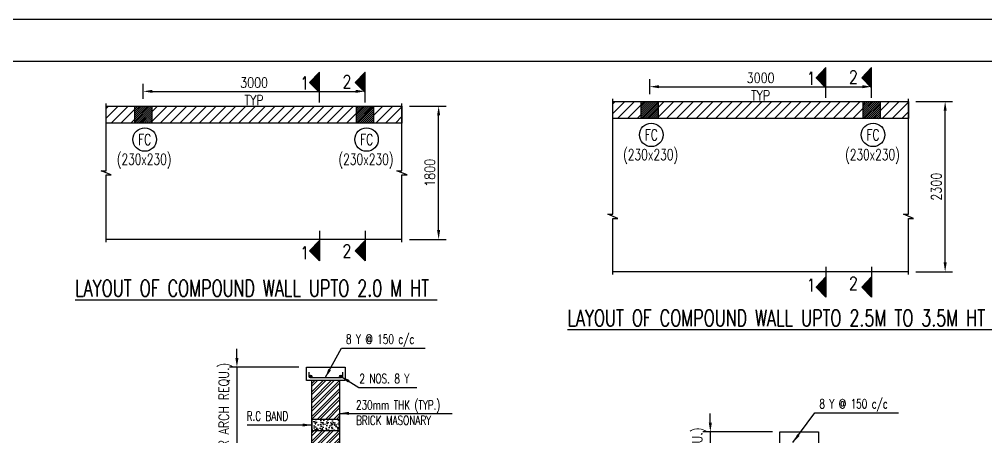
# Model space of a CAD drawing. Extents: x 345615 to 1272425, y -526289 to -156124.
# Drawn here: x 769828 to 795968, y -277557 to -266277 of the extents above; entities that cross this region are included whole.
import ezdxf
from ezdxf.enums import TextEntityAlignment as Align

# ---------------------------------------------------------------- set-up
doc = ezdxf.new("R2010")
doc.units = 0
doc.header["$LTSCALE"] = 500
doc.header["$MEASUREMENT"] = 0
doc.header["$PDMODE"] = 35
doc.header["$PDSIZE"] = -15
doc.layers.get('DEFPOINTS').update_dxf_attribs({"color": 4})
for name, color, linetype in [('S-BRECK LINE', 8, 'Continuous'), ('S-COLUMN', 1, 'Continuous'), ('S-COLUMN CIRCLE', 9, 'Continuous'), ('S-COLUMN HATCH', 8, 'Continuous'), ('S-COLUMN NO', 2, 'Continuous'), ('S-CONCRET LINE', 4, 'Continuous'), ('S-DIM-1', 5, 'Continuous'), ('S-HATCH', 253, 'Continuous'), ('S-PCC', 9, 'Continuous'), ('S-REINFORCEMENT', 6, 'Continuous'), ('S-RETAINING WALL', 6, 'Continuous'), ('S-RETAINING WALL HATCH', 8, 'Continuous'), ('S-SECTION MARK', 1, 'Continuous'), ('S-TEXT-1', 4, 'Continuous'), ('S-TITIL', 6, 'Continuous'), ('s_TITILE', 9, 'Continuous')]:
    doc.layers.add(name, color=color, linetype=linetype)
doc.styles.add('ROMANS', font='simplex.shx', dxfattribs={"width": 0.8, "height": 275, "bigfont": 'bigfont.shx'})
doc.dimstyles.new('dim100', dxfattribs={"dimtxt": 250, "dimasz": 250, "dimexe": 200, "dimexo": 200, "dimgap": 100, "dimtad": 1, "dimdec": 0, "dimzin": 0, "dimdsep": 46, "dimtxsty": 'ROMANS', "dimcen": 0, "dimclrd": 5, "dimclre": 5, "dimclrt": 4, "dimadec": 0, "dimazin": 0, "dimtfac": 1, "dimtdec": 0, "dimtix": 1, "dimtofl": 0, "dimtmove": 2, "dimatfit": 3, "dimfxl": 0, "dimtolj": 1, "dimtzin": 0, "dimlwd": -1, "dimlwe": -1, "dimarcsym": 0})
doc.dimstyles.new('dim33.33', dxfattribs={"dimtxt": 250, "dimasz": 250, "dimexe": 200, "dimexo": 200, "dimgap": 100, "dimtad": 1, "dimdec": 0, "dimlfac": 0.333331, "dimzin": 0, "dimdsep": 46, "dimtxsty": 'ROMANS', "dimcen": 0, "dimclrd": 5, "dimclre": 5, "dimclrt": 4, "dimadec": 0, "dimazin": 0, "dimtfac": 1, "dimtdec": 0, "dimtix": 1, "dimtofl": 0, "dimtmove": 2, "dimatfit": 3, "dimfxl": 0, "dimtolj": 1, "dimtzin": 0, "dimlwd": -1, "dimlwe": -1, "dimarcsym": 0})
doc.dimstyles.new('dim50', dxfattribs={"dimtxt": 250, "dimasz": 250, "dimexe": 200, "dimexo": 200, "dimgap": 100, "dimtad": 1, "dimdec": 0, "dimlfac": 0.5, "dimzin": 0, "dimdsep": 46, "dimtxsty": 'ROMANS', "dimcen": 0, "dimclrd": 5, "dimclre": 5, "dimclrt": 4, "dimadec": 0, "dimazin": 0, "dimtfac": 1, "dimtdec": 0, "dimtix": 1, "dimtofl": 0, "dimtmove": 2, "dimatfit": 3, "dimfxl": 0, "dimtolj": 1, "dimtzin": 0, "dimlwd": -1, "dimlwe": -1, "dimarcsym": 0})
pattern_1 = [(45, (-328597.685, -32610.178), (15.2387667, -15.2387667), [])]

# ---------------------------------------------------------------- blocks, each defined once
blk = doc.blocks.new('*D427')
at = {"layer": 'DEFPOINTS', "color": 0}
for p in [(777593, -275682), (775714, -278742), (777683, -278742)]:
    blk.add_point(p, dxfattribs=at)
at = {"layer": 'S-DIM-1', "color": 5, "lineweight": -3}
for p, q in [((775714, -275432), (775714, -275182)), ((775714, -275682), (775714, -278742)), ((775714, -278992), (775714, -279242))]:
    blk.add_line(p, q, dxfattribs=at)
at = {"layer": 'S-DIM-1', "color": 5}
for p, q in [((777393, -275682), (775514, -275682)), ((777483, -278742), (775514, -278742))]:
    blk.add_line(p, q, dxfattribs=at)
for points in [[(775673, -275432), (775756, -275432), (775714, -275682)], [(775673, -278992), (775756, -278992), (775714, -278742)]]:
    blk.add_solid(points, dxfattribs=at)
at = {"layer": 'S-DIM-1', "color": 4, "insert": (775405, -277212), "char_height": 275, "attachment_point": 5, "rotation": 90, "style": 'ROMANS'}
blk.add_mtext('\\A1;(AS PER ARCH REQU.)', dxfattribs=at)
blk = doc.blocks.new('*D458')
at = {"layer": 'DEFPOINTS', "color": 0}
for p in [(790399, -277430), (788520, -280490), (790336, -280490)]:
    blk.add_point(p, dxfattribs=at)
at = {"layer": 'S-DIM-1', "color": 5, "lineweight": -3}
for p, q in [((788520, -277180), (788520, -276930)), ((788520, -277430), (788520, -280490)), ((788520, -280740), (788520, -280990))]:
    blk.add_line(p, q, dxfattribs=at)
at = {"layer": 'S-DIM-1', "color": 5}
for p, q in [((790199, -277430), (788320, -277430)), ((790136, -280490), (788320, -280490))]:
    blk.add_line(p, q, dxfattribs=at)
for points in [[(788479, -277180), (788562, -277180), (788520, -277430)], [(788479, -280740), (788562, -280740), (788520, -280490)]]:
    blk.add_solid(points, dxfattribs=at)
at = {"layer": 'S-DIM-1', "color": 4, "insert": (788211, -278960), "char_height": 275, "attachment_point": 5, "rotation": 90, "style": 'ROMANS'}
blk.add_mtext('\\A1;(AS PER ARCH REQU.)', dxfattribs=at)
blk = doc.blocks.new('A$C3C2A062F')
at = {"layer": 'S-COLUMN HATCH'}
h = blk.add_hatch(dxfattribs=at)
h.set_pattern_fill('ANSI31', color=256, scale=150, style=0)
h.set_pattern_definition([(45, (-56668.66, -124038.072), (-13.2582521, 13.2582521), [])])
h.paths.add_polyline_path([(115, -115), (-115, -115), (-115, 115), (115, 115)])
at = {"layer": 'S-COLUMN'}
for p, q in [((-115, -115), (-115, 115)), ((-115, 115), (115, 115)), ((115, 115), (115, -115)), ((115, -115), (-115, -115))]:
    blk.add_line(p, q, dxfattribs=at)
blk = doc.blocks.new('*U395')
at = {"layer": 'S-SECTION MARK', "ltscale": 5}
h = blk.add_hatch(dxfattribs=at)
h.set_pattern_fill('ANSI31', color=256, scale=172.406964, angle=-90, style=0)
h.set_pattern_definition(pattern_1)
h.paths.add_polyline_path([(267, 2343), (0, 2615), (0, 2072)])
h = blk.add_hatch(dxfattribs=at)
h.set_pattern_fill('ANSI31', color=256, scale=172.406964, angle=-90, style=0)
h.set_pattern_definition([(45, (-1838.978, -76805.35), (15.2387667, -15.2387667), [])])
h.paths.add_polyline_path([(267, -2208), (0, -2480), (0, -1936)])
at = {"layer": 'S-SECTION MARK'}
for p, q in [((0, 1802), (0, 2615)), ((0, 2615), (267, 2343)), ((0, 2072), (267, 2343)), ((0, -1667), (0, -2480)), ((0, -1936), (267, -2208)), ((0, -2480), (267, -2208))]:
    blk.add_line(p, q, dxfattribs=at)
blk = doc.blocks.new('*D595')
at = {"layer": 'DEFPOINTS', "color": 0, "ltscale": 0.3}
for p in [(779179, -268223), (773179, -268625), (779179, -268625)]:
    blk.add_point(p, dxfattribs=at)
at = {"layer": 'S-DIM-1', "color": 5, "ltscale": 0.3}
for p, q in [((773179, -268425), (773179, -268023)), ((779179, -268425), (779179, -268023)), ((773429, -268223), (778929, -268223))]:
    blk.add_line(p, q, dxfattribs=at)
for points in [[(773429, -268182), (773429, -268265), (773179, -268223)], [(778929, -268182), (778929, -268265), (779179, -268223)]]:
    blk.add_solid(points, dxfattribs=at)
at = {"layer": 'S-DIM-1', "color": 4, "lineweight": 0, "ltscale": 0.3, "char_height": 275, "attachment_point": 5, "style": 'ROMANS'}
for s, insert in [('\\A1;3000', (776179, -267986)), ('\\A1;TYP', (776179, -268461))]:
    blk.add_mtext(s, dxfattribs=dict(at, insert=insert))
blk = doc.blocks.new('*U396')
at = {"layer": 'S-BRECK LINE'}
blk.add_lwpolyline([(-3750, 0), (-113, 0), (-113, -275), (113, 275), (113, 0), (3750, 0)], dxfattribs=at)
blk = doc.blocks.new('*D596')
at = {"layer": 'DEFPOINTS', "color": 0, "ltscale": 0.3}
for p in [(780179, -268625), (781171, -268625), (780179, -272225)]:
    blk.add_point(p, dxfattribs=at)
at = {"layer": 'S-DIM-1', "color": 5, "ltscale": 0.3}
for p, q in [((780379, -268625), (781371, -268625)), ((781171, -271975), (781171, -268875)), ((780379, -272225), (781371, -272225))]:
    blk.add_line(p, q, dxfattribs=at)
for points in [[(781129, -268875), (781212, -268875), (781171, -268625)], [(781129, -271975), (781212, -271975), (781171, -272225)]]:
    blk.add_solid(points, dxfattribs=at)
at = {"layer": 'S-DIM-1', "color": 4, "lineweight": 0, "ltscale": 0.3, "insert": (780933, -270425), "char_height": 275, "attachment_point": 5, "rotation": 90, "style": 'ROMANS'}
blk.add_mtext('\\A1;1800', dxfattribs=at)
blk = doc.blocks.new('*U412')
at = {"layer": 'S-SECTION MARK', "ltscale": 5}
h = blk.add_hatch(dxfattribs=at)
h.set_pattern_fill('ANSI31', color=256, scale=172.406964, angle=-90, style=0)
h.set_pattern_definition(pattern_1)
h.paths.add_polyline_path([(267, 2343), (0, 2615), (0, 2072)])
h = blk.add_hatch(dxfattribs=at)
h.set_pattern_fill('ANSI31', color=256, scale=172.406964, angle=-90, style=0)
h.set_pattern_definition([(45, (-1838.978, -77912.419), (15.2387667, -15.2387667), [])])
h.paths.add_polyline_path([(267, -3315), (0, -3587), (0, -3043)])
at = {"layer": 'S-SECTION MARK'}
for p, q in [((0, 1802), (0, 2615)), ((0, 2615), (267, 2343)), ((0, 2072), (267, 2343)), ((0, -2774), (0, -3587)), ((0, -3043), (267, -3315)), ((0, -3587), (267, -3315))]:
    blk.add_line(p, q, dxfattribs=at)
blk = doc.blocks.new('*D627')
at = {"layer": 'DEFPOINTS', "color": 0, "ltscale": 0.3}
for p in [(792881, -268097), (786881, -268499), (792881, -268499)]:
    blk.add_point(p, dxfattribs=at)
at = {"layer": 'S-DIM-1', "color": 5, "ltscale": 0.3}
for p, q in [((786881, -268299), (786881, -267897)), ((792881, -268299), (792881, -267897)), ((787131, -268097), (792631, -268097))]:
    blk.add_line(p, q, dxfattribs=at)
for points in [[(787131, -268056), (787131, -268139), (786881, -268097)], [(792631, -268056), (792631, -268139), (792881, -268097)]]:
    blk.add_solid(points, dxfattribs=at)
at = {"layer": 'S-DIM-1', "color": 4, "lineweight": 0, "ltscale": 0.3, "char_height": 275, "attachment_point": 5, "style": 'ROMANS'}
for s, insert in [('\\A1;3000', (789881, -267860)), ('\\A1;TYP', (789881, -268335))]:
    blk.add_mtext(s, dxfattribs=dict(at, insert=insert))
blk = doc.blocks.new('*U413')
at = {"layer": 'S-BRECK LINE'}
blk.add_lwpolyline([(-3150, 0), (-113, 0), (-113, -275), (113, 275), (113, 0), (6350, 0)], dxfattribs=at)
blk = doc.blocks.new('*D628')
at = {"layer": 'DEFPOINTS', "color": 0, "ltscale": 0.3}
for p in [(793881, -268499), (794872, -268499), (793881, -273099)]:
    blk.add_point(p, dxfattribs=at)
at = {"layer": 'S-DIM-1', "color": 5, "ltscale": 0.3}
for p, q in [((794081, -268499), (795072, -268499)), ((794872, -272849), (794872, -268749)), ((794081, -273099), (795072, -273099))]:
    blk.add_line(p, q, dxfattribs=at)
for points in [[(794831, -268749), (794914, -268749), (794872, -268499)], [(794831, -272849), (794914, -272849), (794872, -273099)]]:
    blk.add_solid(points, dxfattribs=at)
at = {"layer": 'S-DIM-1', "color": 4, "lineweight": 0, "ltscale": 0.3, "insert": (794635, -270799), "char_height": 275, "attachment_point": 5, "rotation": 90, "style": 'ROMANS'}
blk.add_mtext('\\A1;2300', dxfattribs=at)
blk = doc.blocks.new('zw$155A')
at = {"layer": 's_TITILE', "color": 7}
blk.add_lwpolyline([(0, 0), (88000, 0), (88000, 58000), (0, 58000)], close=True, dxfattribs=at)
at = {"layer": 's_TITILE', "color": 1}
blk.add_lwpolyline([(1300, 800), (78500, 800), (78500, 57200), (1300, 57200)], close=True, dxfattribs=at)

msp = doc.modelspace()

# ---------------------------------------------------------------- hatches: boundary and pattern name
at = {"layer": 'S-HATCH'}
h = msp.add_hatch(dxfattribs=at)
h.set_pattern_fill('ANSI32', color=256, scale=420, style=0)
h.set_pattern_definition([(45, (-109183.1, -183665), (-111.369318, 111.369318), []), (45, (-109108.85, -183665), (-111.369318, 111.369318), [])])
h.paths.add_polyline_path([(778492.674, -276042.188), (777742.674, -276042.188), (777742.674, -277092.188), (778492.674, -277092.188)])
h.paths.add_polyline_path([(778492.674, -277392.188), (777742.674, -277392.188), (777742.674, -278742.188), (778492.674, -278742.188)])
at = {"layer": 'S-PCC', "linetype": 'ByBlock'}
h = msp.add_hatch(dxfattribs=at)
h.set_pattern_fill('AR-CONC,_O', color=256, scale=30)
h.set_pattern_definition([(50, (-17545811.5, 1132747.74), (215.1780548, -18.8256405), [22.5, -247.5]), (355, (-17545811.5, 1132747.74), (-41.6254, 225.65764), [18, -198]), (100.4514445, (-17545793.57, 1132746.17), (173.552654, 206.8319973), [19.1220576, -210.3426336]), (46.1842, (-17545811.5, 1132807.74), (320.1723992, -49.6557842), [33.75, -371.25]), (96.6356355, (-17545784.82, 1132803.6), (280.3985837, 292.23558), [28.6831026, -315.514128]), (351.184164, (-17545811.5, 1132807.74), (280.3985835, 292.23558), [27, -297.0000003]), (21, (-17545781.5, 1132792.74), (179.0721156, -120.7856672), [22.5, -247.5]), (326, (-17545781.5, 1132792.74), (72.9945996, 217.5450135), [18, -198]), (71.4514447, (-17545766.58, 1132782.68), (252.066713, 96.7593458), [19.122057, -210.3426336]), (37.5, (-17545811.505, 1132747.74), (3.6479566, 99.86815615), [0, -195.6, 0, -201, 0, -198.75]), (7.5, (-17545811.5, 1132747.74), (78.92086123, 118.32351356), [0, -114.6, 0, -191.1, 0, -75.75]), (327.5, (-17545878.405, 1132747.74), (160.14673085, -6.76646152), [0, -75, 0, -234, 0, -310.5]), (317.5, (-17545908.4, 1132747.74), (174.9558508, 30.0314947), [0, -97.5, 0, -155.4, 0, -220.5])])
h.paths.add_polyline_path([(778492.674, -277092.188), (777742.674, -277092.188), (777742.674, -277392.188), (778492.674, -277392.188)])
at = {"layer": 'S-RETAINING WALL HATCH'}
h = msp.add_hatch(dxfattribs=at)
h.set_pattern_fill('ANSI31', color=256, scale=1500, style=0)
h.set_pattern_definition([(45, (663992.72, -519001.49), (-132.58252, 132.58252), [])])
h.paths.add_polyline_path([(780179.49, -268625.234), (780179.49, -269085.234), (772179.49, -269085.234), (772179.49, -268625.234)])
h = msp.add_hatch(dxfattribs=at)
h.set_pattern_fill('ANSI31', color=256, scale=1500, style=0)
h.set_pattern_definition([(45, (677694.41, -518875.42), (-132.58252, 132.58252), [])])
h.paths.add_polyline_path([(793881.177, -268499.16), (793881.177, -268959.16), (785881.177, -268959.16), (785881.177, -268499.16)])

# ---------------------------------------------------------------- linework, layer by layer
at = {"color": 4, "ltscale": 0.25}
for p, q in [((780179.49, -272225.234, 11.068), (772179.49, -272225.234, 11.068)), ((793881.177, -273099.16), (785881.177, -273099.16))]:
    msp.add_line(p, q, dxfattribs=at)
at = {"layer": 'S-COLUMN', "color": 4}
msp.add_line((777742.674, -278703.184, 11.068), (777742.674, -276042.188, 11.068), dxfattribs=at)
at = {"layer": 'S-COLUMN', "color": 4, "elevation": 11.068}
for points in [[(777742.674, -278742.188), (777742.674, -276042.188)], [(778492.674, -276042.188), (778492.674, -278742.188)]]:
    msp.add_lwpolyline(points, dxfattribs=at)
at = {"layer": 'S-COLUMN CIRCLE'}
for centre in [(773220.783, -269526.095, 11.068), (779220.783, -269526.095, 11.068), (786922.47, -269400.021), (792922.47, -269400.021)]:
    msp.add_circle(centre, 317.825, dxfattribs=at)
at = {"layer": 'S-CONCRET LINE', "elevation": 11.068}
for points in [[(777592.674, -276042.188), (777592.674, -275682.188), (778642.674, -275682.188), (778642.674, -276042.188)], [(790398.78, -277789.508), (790398.78, -277429.508), (791448.78, -277429.508), (791448.78, -277789.508)]]:
    msp.add_lwpolyline(points, close=True, dxfattribs=at)
at = {"layer": 'S-PCC', "elevation": 11.068}
msp.add_lwpolyline([(778492.674, -277092.188), (777742.674, -277092.188), (777742.674, -277392.188), (778492.674, -277392.188)], close=True, dxfattribs=at)
at = {"layer": 'S-REINFORCEMENT', "elevation": 11.068}
msp.add_lwpolyline([(778567.674, -275817.188), (778567.674, -275929.688, -0.414213562), (778530.174, -275967.188), (777705.174, -275967.188, -0.414213562), (777667.674, -275929.688), (777667.674, -275817.188)], format="xyb", dxfattribs=at)
at = {"layer": 'S-REINFORCEMENT', "const_width": 37.5, "elevation": 11.068}
for points in [[(777686.424, -275929.688, 1), (777723.924, -275929.688, 1)], [(778548.924, -275929.688, -1), (778511.424, -275929.688, -1)]]:
    msp.add_lwpolyline(points, format="xyb", close=True, dxfattribs=at)
at = {"layer": 'S-REINFORCEMENT'}
for centre in [(777705.174, -275929.688, 11.068), (778530.174, -275929.688, 11.068)]:
    msp.add_circle(centre, 37.5, dxfattribs=at)
at = {"layer": 'S-RETAINING WALL', "elevation": 11.068}
msp.add_lwpolyline([(780179.49, -268625.234), (780179.49, -269085.234), (772179.49, -269085.234), (772179.49, -268625.234)], close=True, dxfattribs=at)
at = {"layer": 'S-RETAINING WALL'}
msp.add_lwpolyline([(793881.177, -268499.16), (793881.177, -268959.16), (785881.177, -268959.16), (785881.177, -268499.16)], close=True, dxfattribs=at)

# ---------------------------------------------------------------- block references
at = {"xscale": 1.420454545454545, "yscale": 1.420454545454545, "zscale": 1.420454545454545}
msp.add_blockref('zw$155A', (742491.026, -348663.35), dxfattribs=at)
at = {"layer": 'S-REINFORCEMENT', "color": 30, "lineweight": 0, "ltscale": 0.3, "xscale": 2, "yscale": 2, "zscale": 2}
for p in [(773179.49, -268855.234, 11.068), (779179.49, -268855.234, 11.068), (786881.177, -268729.16), (792881.177, -268729.16)]:
    msp.add_blockref('A$C3C2A062F', p, dxfattribs=at)
at = {"layer": 'S-RETAINING WALL HATCH', "xscale": -1}
for name, p in [('*U412', (791647.399, -270196.856)), ('*U412', (792881.177, -270196.856)), ('*U395', (777945.712, -270322.93, 11.068)), ('*U395', (779179.49, -270322.93, 11.068))]:
    msp.add_blockref(name, p, dxfattribs=at)
at = {"layer": 'S-RETAINING WALL HATCH', "xscale": 0.5, "yscale": 0.5, "zscale": 0.5, "rotation": 90}
for name, p in [('*U413', (785881.177, -271599.16)), ('*U413', (793881.177, -271599.16)), ('*U396', (772179.49, -270425.234, 11.068)), ('*U396', (780179.49, -270425.234, 11.068))]:
    msp.add_blockref(name, p, dxfattribs=at)

# ---------------------------------------------------------------- texts
at = {"layer": 'S-COLUMN NO', "style": 'ROMANS', "width": 0.7}
for p in [(773220.783, -269526.095, 11.068), (779220.783, -269526.095, 11.068), (786922.47, -269400.021), (792922.47, -269400.021)]:
    msp.add_text('FC', height=300, dxfattribs=at).set_placement(p, align=Align.MIDDLE)
for p in [(786164.226, -269933.578, -1.253), (792164.226, -269933.578, -1.253), (772462.539, -270059.653, 9.815), (778462.539, -270059.653, 9.815)]:
    msp.add_text('(230x230)', height=300, dxfattribs=at).set_placement(p, align=Align.MIDDLE_LEFT)
at = {"layer": 'S-SECTION MARK', "style": 'ROMANS', "width": 0.8}
for s, p in [('2', (792391.265, -267836.639)), ('1', (777545.63, -268000.41, 11.068)), ('2', (778689.579, -267962.713, 11.068)), ('1', (791247.317, -267874.336)), ('2', (778689.579, -272538.218, 11.068)), ('1', (777545.63, -272587.913, 11.068)), ('1', (791247.317, -273461.839)), ('2', (792391.265, -273412.144))]:
    msp.add_text(s, height=349.999, dxfattribs=at).set_placement(p, align=Align.MIDDLE)
at = {"layer": 'S-TEXT-1', "style": 'ROMANS', "width": 0.7}
for s, p in [('8 Y @ 150 c/c', (778663.174, -274921.433, 11.068)), ('2 NOS. 8 Y', (779028.008, -275987.317, 11.068)), ('230mm THK (TYP.)', (778936.008, -276701.686, 11.068)), ('8 Y @ 150 c/c', (791469.28, -276668.754, 11.068)), ('R.C BAND', (775977.726, -277002.188, 11.068)), ('BRICK MASONARY', (778936.008, -277115.972, 11.068))]:
    msp.add_text(s, height=250, dxfattribs=at).set_placement(p, align=Align.MIDDLE_LEFT)
at = {"layer": 'S-TITIL', "color": 6, "style": 'ROMANS', "width": 0.7}
for s, p in [('%%ULAYOUT OF COMPOUND WALL UPTO 2.0 M HT ', (776236.815, -273544.206, 11.068)), ('%%ULAYOUT OF COMPOUND WALL UPTO 2.5M TO 3.5M HT ', (790414.135, -274349.337))]:
    msp.add_text(s, height=450, dxfattribs=at).set_placement(p, align=Align.MIDDLE)

# ---------------------------------------------------------------- dimensions: what is measured, and where the dimension line sits
at = {"layer": 'S-DIM-1', "color": 30, "lineweight": 0, "ltscale": 0.3}
for base, p1, p2, picture, middle in [((779179.49, -268223.39, 11.068), (773179.49, -268625.234, 11.068), (779179.49, -268625.234, 11.068), '*D595', (776179.49, -268223.39, 11.068)), ((792881.177, -268097.316), (786881.177, -268499.16), (792881.177, -268499.16), '*D627', (789881.177, -268097.316))]:
    dim = msp.add_linear_dim(base=base, p1=p1, p2=p2, text='<>\\XTYP', dimstyle='dim50', override={"dimtxt": 250, "dimasz": 250}, dxfattribs=at)
    dim.commit()
    dim.dimension.update_dxf_attribs({"geometry": picture, "text_midpoint": middle})
for base, p1, p2, picture, middle in [((781170.523, -268625.234, 11.068), (780179.49, -272225.234, 11.068), (780179.49, -268625.234, 11.068), '*D596', (780933.023, -270425.234, 11.068)), ((794872.21, -268499.16), (793881.177, -273099.16), (793881.177, -268499.16), '*D628', (794634.71, -270799.16))]:
    dim = msp.add_linear_dim(base=base, p1=p1, p2=p2, angle=90, dimstyle='dim50', override={"dimtxt": 250, "dimasz": 250}, dxfattribs=at)
    dim.commit()
    dim.dimension.update_dxf_attribs({"geometry": picture, "text_midpoint": middle})
at = {"layer": 'S-DIM-1'}
for base, p1, p2, picture, middle in [((775714.174, -278742.188, 11.068), (777592.674, -275682.188, 11.068), (777682.674, -278742.188, 11.068), '*D427', (775404.65, -277212.188, 11.068)), ((788520.28, -280489.508, 11.068), (790398.78, -277429.508, 11.068), (790336.059, -280489.508, 11.068), '*D458', (788210.756, -278959.508, 11.068))]:
    dim = msp.add_linear_dim(base=base, p1=p1, p2=p2, angle=90, text='(AS PER ARCH REQU.)', dimstyle='dim33.33', override={"dimtofl": 1, "dimtmove": 0, "dimlwd": 65533}, dxfattribs=at)
    dim.commit()
    dim.dimension.update_dxf_attribs({"geometry": picture, "text_midpoint": middle})

# ---------------------------------------------------------------- leaders
for points, dimstyle in [([(778102.174, -275967.188, 11.068), (778543.174, -275161.433, 11.068), (780808.744, -275161.433, 11.068)], 'dim33.33'), ([(778530.174, -275929.688, 11.068), (779009.244, -276227.317, 11.068), (780576.614, -276227.317, 11.068)], 'dim33.33'), ([(778492.674, -276926.686, 11.068), (781538.871, -276926.686, 11.068)], 'dim100'), ([(790755.559, -277714.508, 11.068), (791349.28, -276908.754, 11.068), (793614.85, -276908.754, 11.068)], 'dim33.33'), ([(777742.674, -277242.188, 11.068), (775987.454, -277242.188, 11.068)], 'dim33.33')]:
    msp.add_leader(points, dimstyle=dimstyle, dxfattribs=at)

doc.saveas('drawing.dxf')
